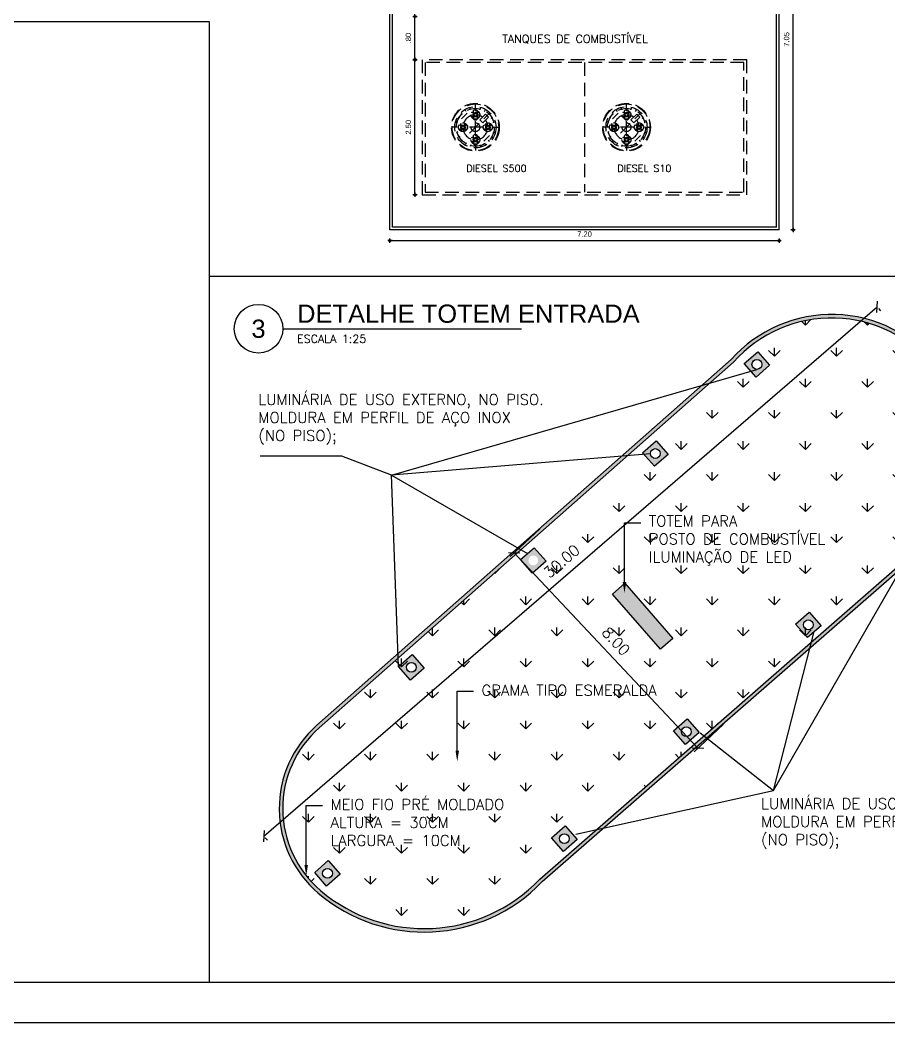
# Model space of a CAD drawing. Header units: millimetres. Extents: x 1111 to 1333, y -447 to -319.
# Drawn here: x 1140.52 to 1156.59, y -447 to -428.45 of the extents above; entities that cross this region are included whole.
import ezdxf
from ezdxf import colors
from ezdxf.entities.mleader import LeaderData, LeaderLine
from ezdxf.enums import TextEntityAlignment as Align
from ezdxf.math import Vec2, Vec3

# ---------------------------------------------------------------- set-up
doc = ezdxf.new("R2010")
doc.units = ezdxf.units.MM
doc.header["$PDMODE"] = 35
doc.linetypes.add('HIDDEN', pattern=[0.375, 0.25, -0.125])
for name, color, linetype in [('ARQ-COTAS', 30, 'Continuous'), ('ARQ-PAISAGISMO', 95, 'Continuous'), ('ARQ-PENA-01', 1, 'Continuous'), ('ARQ-PROJ-01', 1, 'HIDDEN'), ('ARQ-SÍMBOLOS', 2, 'Continuous'), ('ARQ-TEXTO2', 2, 'Continuous'), ('ARQ-TEXTO3', 3, 'Continuous'), ('ARQ-TEXTO4', 4, 'Continuous'), ('CERCAD-1', 1, 'Continuous'), ('CERCAD-2', 7, 'Continuous'), ('COTAS', 1, 'Continuous'), ('Pontos Luminotécnicos', 3, 'Continuous'), ('PRANCHA', 1, 'Continuous')]:
    doc.layers.add(name, color=color, linetype=linetype)
doc.styles.add('ARIAL', font='arial.ttf')
doc.styles.add('CARIMBO_DADOS', font='arial.ttf', dxfattribs={"height": 0.1})
doc.styles.add('ROMANS', font='romans')
doc.styles.add('Romans_Anot', font='romans.shx')
doc.dimstyles.new('COTAS_EXTERNAS', dxfattribs={"dimtxt": 0.1, "dimasz": 0.01, "dimexe": 0, "dimexo": 0, "dimgap": 0.07, "dimtad": 1, "dimzin": 5, "dimdsep": 46, "dimtxsty": 'CARIMBO_DADOS', "dimblk1": 'CIRCULOS', "dimblk2": 'CIRCULOS', "dimsah": 1, "dimcen": 0, "dimse1": 1, "dimse2": 1, "dimclrd": 8, "dimclre": 8, "dimclrt": 230, "dimadec": 0, "dimazin": 0, "dimtfac": 100, "dimtix": 1, "dimtmove": 2, "dimatfit": 3, "dimldrblk": 'CIRCULOS', "dimfxl": 0, "dimtolj": 1, "dimtzin": 5, "dimarcsym": 0})
doc.dimstyles.new('Escala 1-100', dxfattribs={"dimtxt": 0.2, "dimasz": 0.15, "dimexe": 0.1, "dimexo": 0.2, "dimgap": 0.15, "dimtad": 1, "dimzin": 4, "dimdsep": 46, "dimtxsty": 'Romans_Anot', "dimblk": 'OBLIQUE', "dimcen": 0.25, "dimclrd": 256, "dimclre": 256, "dimclrt": 2, "dimadec": 0, "dimazin": 0, "dimtfac": 1, "dimtix": 1, "dimtmove": 2, "dimatfit": 3, "dimfxl": 0, "dimlwd": -1, "dimlwe": -1, "dimarcsym": 0})

# ---------------------------------------------------------------- blocks, each defined once
blk = doc.blocks.new('CIRCULOS')
at = {"layer": 'COTAS'}
for p, q in [((-4, 0), (4, 0)), ((0, 4), (0, -4))]:
    blk.add_line(p, q, dxfattribs=at)
for radius in [2, 1]:
    blk.add_circle((0, 0), radius, dxfattribs=at)
blk = doc.blocks.new('*D272')
at = {"color": 8, "lineweight": -2, "transparency": 16777216}
blk.add_line((1154.822, -432.32), (1154.822, -425.29), dxfattribs=at)
at = {"layer": 'DEFPOINTS', "color": 0, "transparency": 16777216}
for p in [(1154.822, -425.28), (1154.822, -425.28), (1154.822, -432.33)]:
    blk.add_point(p, dxfattribs=at)
at = {"color": 8, "lineweight": -2, "transparency": 16777216, "xscale": 0.01, "yscale": 0.01, "zscale": 0.01}
for p, rotation in [((1154.822, -425.28), 90), ((1154.822, -432.33), 270)]:
    blk.add_blockref('CIRCULOS', p, dxfattribs=dict(at, rotation=rotation))
at = {"color": 230, "transparency": 16777216, "insert": (1154.701, -428.805), "char_height": 0.1, "attachment_point": 5, "rotation": 90, "style": 'CARIMBO_DADOS'}
blk.add_mtext('\\A1;7.05', dxfattribs=at)
blk = doc.blocks.new('*D273')
at = {"color": 8, "lineweight": -2, "transparency": 16777216}
blk.add_line((1147.373, -432.528), (1154.553, -432.528), dxfattribs=at)
at = {"layer": 'DEFPOINTS', "color": 0, "transparency": 16777216}
for p in [(1147.363, -432.33), (1154.563, -432.33), (1154.563, -432.528)]:
    blk.add_point(p, dxfattribs=at)
at = {"color": 8, "lineweight": -2, "transparency": 16777216, "xscale": 0.01, "yscale": 0.01, "zscale": 0.01, "rotation": 180}
blk.add_blockref('CIRCULOS', (1147.363, -432.528), dxfattribs=at)
at = {"color": 8, "lineweight": -2, "transparency": 16777216, "xscale": 0.01, "yscale": 0.01, "zscale": 0.01}
blk.add_blockref('CIRCULOS', (1154.563, -432.528), dxfattribs=at)
at = {"color": 230, "transparency": 16777216, "insert": (1150.963, -432.407), "char_height": 0.1, "attachment_point": 5, "style": 'CARIMBO_DADOS'}
blk.add_mtext('\\A1;7.20', dxfattribs=at)
blk = doc.blocks.new('*D274')
at = {"color": 8, "lineweight": -2, "transparency": 16777216}
blk.add_line((1147.826, -431.67), (1147.826, -429.19), dxfattribs=at)
at = {"layer": 'DEFPOINTS', "color": 0, "transparency": 16777216}
for p in [(1147.826, -429.18), (1147.963, -429.18), (1147.963, -431.68)]:
    blk.add_point(p, dxfattribs=at)
at = {"color": 8, "lineweight": -2, "transparency": 16777216, "xscale": 0.01, "yscale": 0.01, "zscale": 0.01}
for p, rotation in [((1147.826, -429.18), 90), ((1147.826, -431.68), 270)]:
    blk.add_blockref('CIRCULOS', p, dxfattribs=dict(at, rotation=rotation))
at = {"color": 230, "transparency": 16777216, "insert": (1147.705, -430.43), "char_height": 0.1, "attachment_point": 5, "rotation": 90, "style": 'CARIMBO_DADOS'}
blk.add_mtext('\\A1;2.50', dxfattribs=at)
blk = doc.blocks.new('*D275')
at = {"color": 8, "lineweight": -2, "transparency": 16777216}
blk.add_line((1147.826, -429.17), (1147.826, -428.39), dxfattribs=at)
at = {"layer": 'DEFPOINTS', "color": 0, "transparency": 16777216}
for p in [(1147.826, -428.38), (1148.162, -428.38), (1147.963, -429.18)]:
    blk.add_point(p, dxfattribs=at)
at = {"color": 8, "lineweight": -2, "transparency": 16777216, "xscale": 0.01, "yscale": 0.01, "zscale": 0.01}
for p, rotation in [((1147.826, -428.38), 90), ((1147.826, -429.18), 270)]:
    blk.add_blockref('CIRCULOS', p, dxfattribs=dict(at, rotation=rotation))
at = {"color": 230, "transparency": 16777216, "insert": (1147.705, -428.78), "char_height": 0.1, "attachment_point": 5, "rotation": 90, "style": 'CARIMBO_DADOS'}
blk.add_mtext('\\A1;.80', dxfattribs=at)
blk = doc.blocks.new('*U172')
at = {"layer": 'ARQ-SÍMBOLOS'}
blk.add_line((0.6, 0), (6.487, 0), dxfattribs=at)
blk.add_circle((0, 0), 0.6, dxfattribs=at)
at = {"layer": 'ARQ-TEXTO2', "style": 'ROMANS'}
blk.add_attdef('ESCALA1', text='', height=0.2, dxfattribs=at).set_placement((0.951, -0.149), align=Align.TOP_LEFT)
at = {"layer": 'ARQ-TEXTO4', "style": 'ARIAL'}
blk.add_attdef('TITULODODESENHO', (0.951, 0.146), '', height=0.45, dxfattribs=at)
blk.add_attdef('0', text='', height=0.45, dxfattribs=at).set_placement((0, 0), align=Align.MIDDLE)
blk = doc.blocks.new('_Oblique')
at = {"color": 0, "linetype": 'ByBlock', "lineweight": -2}
blk.add_line((-0.5, -0.5), (0.5, 0.5), dxfattribs=at)
blk = doc.blocks.new('*D282')
at = {"transparency": 16777216}
for p, q in [((1145.032, -443.545), (1156.376, -433.751)), ((1156.401, -433.78), (1156.441, -433.827)), ((1145.057, -443.574), (1145.097, -443.62))]:
    blk.add_line(p, q, dxfattribs=at)
at = {"layer": 'DEFPOINTS', "color": 0, "transparency": 16777216}
for p in [(1156.27, -433.629), (1156.376, -433.751), (1144.926, -443.422)]:
    blk.add_point(p, dxfattribs=at)
at = {"transparency": 16777216, "xscale": 0.15, "yscale": 0.15, "zscale": 0.15}
for p, rotation in [((1156.376, -433.751), 40.8046743745184), ((1145.032, -443.545), 220.8046743745184)]:
    blk.add_blockref('_Oblique', p, dxfattribs=dict(at, rotation=rotation))
at = {"color": 2, "transparency": 16777216, "insert": (1150.54, -438.459), "char_height": 0.2, "attachment_point": 5, "rotation": 40.8047, "style": 'Romans_Anot'}
blk.add_mtext('30.00', dxfattribs=at)
blk = doc.blocks.new('*D283')
at = {"transparency": 16777216}
for p, q in [((1150.135, -437.861), (1149.59, -438.374)), ((1149.663, -438.305), (1153.062, -441.915)), ((1153.534, -441.47), (1152.99, -441.983))]:
    blk.add_line(p, q, dxfattribs=at)
at = {"layer": 'DEFPOINTS', "color": 0, "transparency": 16777216}
for p in [(1150.28, -437.723), (1153.68, -441.333), (1153.062, -441.915)]:
    blk.add_point(p, dxfattribs=at)
at = {"transparency": 16777216, "xscale": 0.15, "yscale": 0.15, "zscale": 0.15}
for p, rotation in [((1149.663, -438.305), 133.2860254959247), ((1153.062, -441.915), 313.2860254959247)]:
    blk.add_blockref('_Oblique', p, dxfattribs=dict(at, rotation=rotation))
at = {"color": 2, "transparency": 16777216, "insert": (1151.544, -439.938), "char_height": 0.2, "attachment_point": 5, "rotation": 313.286, "style": 'Romans_Anot'}
blk.add_mtext('8.00', dxfattribs=at)

msp = doc.modelspace()

# ---------------------------------------------------------------- hatches: boundary and pattern name
h = msp.add_hatch(color=256)
h.paths.add_polyline_path([(1150.179, -444.386), (1157.181, -438.28, 0.402007), (1157.489, -434.832, 0.463502), (1153.674, -434.727), (1146.011, -441.493, 0.456226), (1146.037, -444.597, 0.397702)])
h.paths.add_polyline_path([(1146.079, -444.548, -0.456226), (1146.053, -441.541), (1153.719, -434.773, -0.463968), (1157.439, -434.872, -0.402007), (1157.138, -438.232), (1150.135, -444.34, -0.397985)], flags=16)
h.paths.add_polyline_path([(1151.481, -439.065), (1151.707, -438.867), (1152.597, -439.887), (1152.371, -440.085)], flags=0)
msp.add_hatch(color=256).paths.add_polyline_path([(1151.707, -438.867), (1151.481, -439.065), (1152.371, -440.085), (1152.597, -439.887)])
at = {"layer": 'ARQ-PAISAGISMO'}
h = msp.add_hatch(dxfattribs=at)
h.set_pattern_fill('GRASS', color=256, scale=0.032, style=0)
h.set_pattern_definition([(90, (1139.5319, -443.86114), (-0.574736, 0.574736), [0.1524, -0.997072]), (45, (1139.5319, -443.86114), (-0.574736, 0.574736), [0.1524, -0.6604]), (135, (1139.5319, -443.86114), (-0.574736, -0.574736), [0.1524, -0.6604])])
edge = h.paths.add_edge_path()
edge.add_line((1150.135, -444.34), (1157.138, -438.232))
edge.add_arc((1155.537, -436.395), 2.437, 311.0942, 398.6962)
edge.add_arc((1155.537, -436.395), 2.437, 38.6962, 138.2553)
edge.add_line((1153.719, -434.773), (1146.053, -441.541))
edge.add_arc((1147.371, -443.033), 1.991, 131.4389, 229.5338)
edge.add_arc((1147.997, -442.299), 2.956, 229.5338, 316.341)
at = {"layer": 'Pontos Luminotécnicos'}
h = msp.add_hatch(color=251, dxfattribs=at)
h.dxf.hatch_style = 1
h.paths.add_polyline_path([(1154.168, -434.583), (1153.916, -434.803), (1154.137, -435.054), (1154.388, -434.834)])
h.paths.add_polyline_path([(1154.22, -434.759, -1), (1154.084, -434.878, -1)], flags=16)
h = msp.add_hatch(color=251, dxfattribs=at)
h.dxf.hatch_style = 1
h.paths.add_polyline_path([(1152.287, -436.23), (1152.036, -436.451), (1152.256, -436.702), (1152.508, -436.482)])
h.paths.add_polyline_path([(1152.34, -436.406, -1), (1152.204, -436.526, -1)], flags=16)
h = msp.add_hatch(color=251, dxfattribs=at)
h.dxf.hatch_style = 1
h.paths.add_polyline_path([(1150.031, -438.208), (1149.78, -438.428), (1150, -438.679), (1150.252, -438.459)])
h.paths.add_polyline_path([(1150.084, -438.384, -1), (1149.948, -438.503, -1)], flags=16)
h = msp.add_hatch(color=251, dxfattribs=at)
h.dxf.hatch_style = 1
h.paths.add_polyline_path([(1155.119, -439.4), (1154.868, -439.62), (1155.088, -439.871), (1155.339, -439.651)])
h.paths.add_polyline_path([(1155.172, -439.576, -1), (1155.035, -439.695, -1)], flags=16)
h = msp.add_hatch(color=251, dxfattribs=at)
h.dxf.hatch_style = 1
h.paths.add_polyline_path([(1147.775, -440.185), (1147.524, -440.405), (1147.744, -440.657), (1147.995, -440.436)])
h.paths.add_polyline_path([(1147.828, -440.361, -1), (1147.691, -440.48, -1)], flags=16)
h = msp.add_hatch(color=251, dxfattribs=at)
h.dxf.hatch_style = 1
h.paths.add_polyline_path([(1152.863, -441.377), (1152.611, -441.597), (1152.832, -441.849), (1153.083, -441.628)])
h.paths.add_polyline_path([(1152.915, -441.553, -1), (1152.779, -441.672, -1)], flags=16)
h = msp.add_hatch(color=251, dxfattribs=at)
h.dxf.hatch_style = 1
h.paths.add_polyline_path([(1150.607, -443.354), (1150.355, -443.574), (1150.576, -443.826), (1150.827, -443.606)])
h.paths.add_polyline_path([(1150.659, -443.53, -1), (1150.523, -443.65, -1)], flags=16)
h = msp.add_hatch(color=251, dxfattribs=at)
h.dxf.hatch_style = 1
h.paths.add_polyline_path([(1146.224, -443.997), (1145.973, -444.217), (1146.193, -444.469), (1146.445, -444.248)])
h.paths.add_polyline_path([(1146.277, -444.173, -1), (1146.141, -444.293, -1)], flags=16)

# ---------------------------------------------------------------- linework, layer by layer
for p, q in [((1146.053, -441.541), (1153.719, -434.773)), ((1147.395, -436.866), (1154.152, -434.909)), ((1146.477, -436.516), (1144.962, -436.516)), ((1147.395, -436.866), (1146.477, -436.516)), ((1147.394, -436.859), (1152.181, -436.466)), ((1147.524, -440.405), (1147.394, -436.859)), ((1147.395, -436.866), (1149.906, -438.318)), ((1154.461, -442.698), (1157.094, -438.113)), ((1154.461, -442.698), (1155.214, -439.761))]:
    msp.add_line(p, q)
for points in [[(1150.179, -444.386), (1157.181, -438.28, 0.402007), (1157.489, -434.832, 0.463502), (1153.674, -434.727), (1146.011, -441.493, 0.456226), (1146.037, -444.597, 0.397702)], [(1150.135, -444.34), (1157.138, -438.232, 0.402007), (1157.439, -434.872, 0.463968), (1153.719, -434.773), (1146.053, -441.541, 0.456226), (1146.079, -444.548, 0.397985)]]:
    msp.add_lwpolyline(points, format="xyb", close=True)
for points in [[(1152.597, -439.887), (1152.371, -440.085), (1151.481, -439.065), (1151.707, -438.867), (1152.597, -439.887)], [(1153.105, -441.636), (1154.461, -442.698)], [(1150.804, -443.507), (1154.461, -442.698)]]:
    msp.add_lwpolyline(points)
at = {"layer": 'ARQ-PENA-01'}
for p, q in [((1147.363, -432.33), (1147.363, -425.28)), ((1147.413, -432.28), (1147.413, -425.28)), ((1154.513, -432.28), (1154.513, -425.28)), ((1154.563, -432.33), (1154.563, -425.28)), ((1154.822, -432.33), (1154.822, -425.28)), ((1154.513, -432.28), (1147.413, -432.28)), ((1154.563, -432.33), (1147.363, -432.33))]:
    msp.add_line(p, q, dxfattribs=at)
at = {"layer": 'ARQ-PROJ-01'}
for p, q in [((1150.963, -429.23), (1150.963, -431.63)), ((1148.945, -430.094), (1148.945, -429.999)), ((1148.945, -430.094), (1148.945, -430.064)), ((1151.74, -430.094), (1151.74, -429.999)), ((1151.74, -430.094), (1151.74, -430.064)), ((1148.654, -430.262), (1148.629, -430.247)), ((1148.708, -430.192), (1148.687, -430.171)), ((1148.793, -430.171), (1148.687, -430.277)), ((1148.777, -430.139), (1148.762, -430.113)), ((1148.835, -430.54), (1149.194, -430.182)), ((1148.859, -430.105), (1148.851, -430.076)), ((1148.917, -430.171), (1148.875, -430.159)), ((1148.917, -430.227), (1148.875, -430.238)), ((1148.917, -430.171), (1148.906, -430.128)), ((1148.917, -430.227), (1148.906, -430.269)), ((1148.974, -430.171), (1148.985, -430.128)), ((1148.974, -430.171), (1149.016, -430.159)), ((1148.974, -430.227), (1149.016, -430.238)), ((1148.974, -430.227), (1148.985, -430.269)), ((1149.032, -430.105), (1149.04, -430.076)), ((1149.113, -430.139), (1149.128, -430.113)), ((1149.183, -430.192), (1149.204, -430.171)), ((1149.236, -430.262), (1149.262, -430.247)), ((1151.449, -430.262), (1151.423, -430.247)), ((1151.502, -430.192), (1151.481, -430.171)), ((1151.587, -430.171), (1151.481, -430.277)), ((1151.572, -430.139), (1151.557, -430.113)), ((1151.629, -430.54), (1151.988, -430.182)), ((1151.653, -430.105), (1151.645, -430.076)), ((1151.711, -430.171), (1151.669, -430.159)), ((1151.711, -430.227), (1151.669, -430.238)), ((1151.711, -430.171), (1151.7, -430.128)), ((1151.711, -430.227), (1151.7, -430.269)), ((1151.768, -430.171), (1151.779, -430.128)), ((1151.768, -430.171), (1151.81, -430.159)), ((1151.768, -430.227), (1151.81, -430.238)), ((1151.768, -430.227), (1151.779, -430.269)), ((1151.826, -430.105), (1151.834, -430.076)), ((1151.908, -430.139), (1151.923, -430.113)), ((1151.977, -430.192), (1151.998, -430.171)), ((1152.031, -430.262), (1152.056, -430.247)), ((1148.609, -430.43), (1148.514, -430.43)), ((1148.609, -430.43), (1148.579, -430.43)), ((1148.621, -430.343), (1148.592, -430.335)), ((1148.686, -430.402), (1148.644, -430.39)), ((1148.686, -430.402), (1148.675, -430.359)), ((1148.743, -430.402), (1148.754, -430.359)), ((1148.743, -430.402), (1148.785, -430.39)), ((1149.083, -430.43), (1148.808, -430.43)), ((1148.945, -430.567), (1148.945, -430.293)), ((1149.148, -430.402), (1149.106, -430.39)), ((1149.148, -430.402), (1149.137, -430.359)), ((1149.205, -430.402), (1149.216, -430.359)), ((1149.205, -430.402), (1149.247, -430.39)), ((1149.27, -430.343), (1149.299, -430.335)), ((1149.281, -430.43), (1149.311, -430.43)), ((1149.281, -430.43), (1149.376, -430.43)), ((1151.404, -430.43), (1151.309, -430.43)), ((1151.404, -430.43), (1151.374, -430.43)), ((1151.415, -430.343), (1151.386, -430.335)), ((1151.48, -430.402), (1151.438, -430.39)), ((1151.48, -430.402), (1151.469, -430.359)), ((1151.537, -430.402), (1151.548, -430.359)), ((1151.537, -430.402), (1151.579, -430.39)), ((1151.877, -430.43), (1151.602, -430.43)), ((1151.74, -430.567), (1151.74, -430.293)), ((1151.942, -430.402), (1151.9, -430.39)), ((1151.942, -430.402), (1151.931, -430.359)), ((1151.999, -430.402), (1152.01, -430.359)), ((1151.999, -430.402), (1152.041, -430.39)), ((1152.064, -430.343), (1152.093, -430.335)), ((1152.076, -430.43), (1152.106, -430.43)), ((1152.076, -430.43), (1152.171, -430.43)), ((1148.621, -430.517), (1148.592, -430.525)), ((1148.654, -430.598), (1148.629, -430.613)), ((1148.686, -430.458), (1148.644, -430.469)), ((1148.686, -430.458), (1148.675, -430.5)), ((1148.743, -430.458), (1148.785, -430.469)), ((1148.743, -430.458), (1148.754, -430.5)), ((1148.917, -430.633), (1148.875, -430.621)), ((1148.917, -430.633), (1148.906, -430.59)), ((1148.974, -430.633), (1148.985, -430.59)), ((1148.974, -430.633), (1149.016, -430.621)), ((1149.204, -430.583), (1149.098, -430.689)), ((1149.148, -430.458), (1149.106, -430.469)), ((1149.148, -430.458), (1149.137, -430.5)), ((1149.205, -430.458), (1149.247, -430.469)), ((1149.205, -430.458), (1149.216, -430.5)), ((1149.236, -430.598), (1149.262, -430.613)), ((1149.27, -430.517), (1149.299, -430.525)), ((1151.415, -430.517), (1151.386, -430.525)), ((1151.449, -430.598), (1151.423, -430.613)), ((1151.48, -430.458), (1151.438, -430.469)), ((1151.48, -430.458), (1151.469, -430.5)), ((1151.537, -430.458), (1151.579, -430.469)), ((1151.537, -430.458), (1151.548, -430.5)), ((1151.711, -430.633), (1151.669, -430.621)), ((1151.711, -430.633), (1151.7, -430.59)), ((1151.768, -430.633), (1151.779, -430.59)), ((1151.768, -430.633), (1151.81, -430.621)), ((1151.998, -430.583), (1151.892, -430.689)), ((1151.942, -430.458), (1151.9, -430.469)), ((1151.942, -430.458), (1151.931, -430.5)), ((1151.999, -430.458), (1152.041, -430.469)), ((1151.999, -430.458), (1152.01, -430.5)), ((1152.031, -430.598), (1152.056, -430.613)), ((1152.064, -430.517), (1152.093, -430.525)), ((1148.708, -430.667), (1148.687, -430.689)), ((1148.777, -430.721), (1148.762, -430.747)), ((1148.859, -430.754), (1148.851, -430.783)), ((1148.917, -430.689), (1148.875, -430.7)), ((1148.917, -430.689), (1148.906, -430.731)), ((1148.945, -430.766), (1148.945, -430.796)), ((1148.945, -430.766), (1148.945, -430.861)), ((1148.974, -430.689), (1149.016, -430.7)), ((1148.974, -430.689), (1148.985, -430.731)), ((1149.032, -430.754), (1149.04, -430.783)), ((1149.113, -430.721), (1149.128, -430.747)), ((1149.183, -430.667), (1149.204, -430.689)), ((1151.502, -430.667), (1151.481, -430.689)), ((1151.572, -430.721), (1151.557, -430.747)), ((1151.653, -430.754), (1151.645, -430.783)), ((1151.711, -430.689), (1151.669, -430.7)), ((1151.711, -430.689), (1151.7, -430.731)), ((1151.74, -430.766), (1151.74, -430.796)), ((1151.74, -430.766), (1151.74, -430.861)), ((1151.768, -430.689), (1151.81, -430.7)), ((1151.768, -430.689), (1151.779, -430.731)), ((1151.826, -430.754), (1151.834, -430.783)), ((1151.908, -430.721), (1151.923, -430.747)), ((1151.977, -430.667), (1151.998, -430.689))]:
    msp.add_line(p, q, dxfattribs=at)
for points in [[(1147.963, -431.68), (1153.963, -431.68), (1153.963, -429.18), (1147.963, -429.18)], [(1148.013, -431.63), (1153.913, -431.63), (1153.913, -429.23), (1148.013, -429.23)], [(1149.134, -430.185), (1149.027, -430.291), (1149.084, -430.348), (1149.19, -430.242)], [(1151.928, -430.185), (1151.822, -430.291), (1151.878, -430.348), (1151.984, -430.242)]]:
    msp.add_lwpolyline(points, close=True, dxfattribs=at)
for centre, radius in [((1148.945, -430.43), 0.441), ((1148.945, -430.43), 0.431), ((1148.945, -430.43), 0.381), ((1151.74, -430.43), 0.441), ((1151.74, -430.43), 0.431), ((1151.74, -430.43), 0.381), ((1148.945, -430.43), 0.351), ((1148.945, -430.199), 0.081), ((1148.945, -430.199), 0.04), ((1148.945, -430.199), 0.025), ((1151.74, -430.43), 0.351), ((1151.74, -430.199), 0.081), ((1151.74, -430.199), 0.04), ((1151.74, -430.199), 0.025), ((1148.714, -430.43), 0.081), ((1148.714, -430.43), 0.04), ((1148.714, -430.43), 0.025), ((1148.945, -430.43), 0.081), ((1149.176, -430.43), 0.081), ((1149.176, -430.43), 0.04), ((1149.176, -430.43), 0.025), ((1151.509, -430.43), 0.081), ((1151.509, -430.43), 0.04), ((1151.509, -430.43), 0.025), ((1151.74, -430.43), 0.081), ((1151.971, -430.43), 0.081), ((1151.971, -430.43), 0.04), ((1151.971, -430.43), 0.025), ((1148.945, -430.661), 0.081), ((1148.945, -430.661), 0.04), ((1151.74, -430.661), 0.081), ((1151.74, -430.661), 0.04), ((1148.945, -430.661), 0.025), ((1151.74, -430.661), 0.025)]:
    msp.add_circle(centre, radius, dxfattribs=at)
for centre, radius, start, end in [((1148.945, -430.43), 0.231, 96.2039, 173.7961), ((1148.945, -430.157), 0.0488, 35.6231, 144.3769), ((1148.945, -430.43), 0.231, 54.9716, 83.7961), ((1151.74, -430.43), 0.231, 96.2039, 173.7961), ((1151.74, -430.157), 0.0488, 35.6231, 144.3769), ((1151.74, -430.43), 0.231, 54.9716, 83.7961), ((1148.672, -430.43), 0.0488, 125.6231, 234.3769), ((1148.759, -430.43), 0.0488, 305.6231, 54.3769), ((1148.945, -430.244), 0.0488, 215.6231, 324.3769), ((1149.132, -430.43), 0.0488, 125.6231, 234.3769), ((1148.945, -430.43), 0.231, 6.2039, 35.0284), ((1149.219, -430.43), 0.0488, 305.6231, 54.3769), ((1151.466, -430.43), 0.0488, 125.6231, 234.3769), ((1151.553, -430.43), 0.0488, 305.6231, 54.3769), ((1151.74, -430.244), 0.0488, 215.6231, 324.3769), ((1151.926, -430.43), 0.0488, 125.6231, 234.3769), ((1151.74, -430.43), 0.231, 6.2039, 35.0284), ((1152.013, -430.43), 0.0488, 305.6231, 54.3769), ((1148.945, -430.43), 0.231, 186.2039, 263.7961), ((1148.945, -430.616), 0.0488, 35.6231, 144.3769), ((1148.945, -430.43), 0.231, 276.2039, 353.7961), ((1151.74, -430.43), 0.231, 186.2039, 263.7961), ((1151.74, -430.616), 0.0488, 35.6231, 144.3769), ((1151.74, -430.43), 0.231, 276.2039, 353.7961), ((1148.945, -430.703), 0.0488, 215.6231, 324.3769), ((1151.74, -430.703), 0.0488, 215.6231, 324.3769)]:
    msp.add_arc(centre, radius, start, end, dxfattribs=at)
for points in [[(1148.875, -430.159), (1148.906, -430.128), (1148.917, -430.171), (1148.906, -430.128)], [(1148.875, -430.159), (1148.888, -430.142), (1148.89, -430.144), (1148.888, -430.142)], [(1148.881, -430.15), (1148.875, -430.159), (1148.882, -430.151), (1148.875, -430.159)], [(1148.906, -430.269), (1148.875, -430.238), (1148.917, -430.227), (1148.875, -430.238)], [(1148.888, -430.256), (1148.89, -430.254), (1148.875, -430.238), (1148.89, -430.254)], [(1148.881, -430.248), (1148.875, -430.238), (1148.882, -430.247), (1148.875, -430.238)], [(1148.881, -430.15), (1148.882, -430.151), (1148.888, -430.142), (1148.882, -430.151)], [(1148.881, -430.248), (1148.882, -430.247), (1148.888, -430.256), (1148.882, -430.247)], [(1148.888, -430.142), (1148.89, -430.144), (1148.906, -430.128), (1148.89, -430.144)], [(1148.897, -430.134), (1148.897, -430.135), (1148.888, -430.142), (1148.897, -430.135)], [(1148.906, -430.269), (1148.888, -430.256), (1148.89, -430.254), (1148.888, -430.256)], [(1148.897, -430.263), (1148.897, -430.263), (1148.888, -430.256), (1148.897, -430.263)], [(1148.897, -430.134), (1148.906, -430.128), (1148.897, -430.135), (1148.906, -430.128)], [(1148.985, -430.128), (1149.016, -430.159), (1148.974, -430.171), (1149.016, -430.159)], [(1149.016, -430.238), (1148.985, -430.269), (1148.974, -430.227), (1148.985, -430.269)], [(1148.985, -430.128), (1149.003, -430.142), (1149.001, -430.144), (1149.003, -430.142)], [(1148.994, -430.134), (1148.985, -430.128), (1148.994, -430.135), (1148.985, -430.128)], [(1149.003, -430.256), (1149.001, -430.254), (1148.985, -430.269), (1149.001, -430.254)], [(1148.994, -430.134), (1148.994, -430.135), (1149.003, -430.142), (1148.994, -430.135)], [(1148.994, -430.263), (1148.994, -430.263), (1149.003, -430.256), (1148.994, -430.263)], [(1149.003, -430.142), (1149.001, -430.144), (1149.016, -430.159), (1149.001, -430.144)], [(1149.016, -430.238), (1149.003, -430.256), (1149.001, -430.254), (1149.003, -430.256)], [(1149.01, -430.15), (1149.009, -430.151), (1149.003, -430.142), (1149.009, -430.151)], [(1149.01, -430.248), (1149.009, -430.247), (1149.003, -430.256), (1149.009, -430.247)], [(1149.01, -430.15), (1149.016, -430.159), (1149.009, -430.151), (1149.016, -430.159)], [(1149.01, -430.248), (1149.016, -430.238), (1149.009, -430.247), (1149.016, -430.238)], [(1151.669, -430.159), (1151.7, -430.128), (1151.711, -430.171), (1151.7, -430.128)], [(1151.669, -430.159), (1151.682, -430.142), (1151.684, -430.144), (1151.682, -430.142)], [(1151.675, -430.15), (1151.669, -430.159), (1151.676, -430.151), (1151.669, -430.159)], [(1151.7, -430.269), (1151.669, -430.238), (1151.711, -430.227), (1151.669, -430.238)], [(1151.682, -430.256), (1151.684, -430.254), (1151.669, -430.238), (1151.684, -430.254)], [(1151.675, -430.248), (1151.669, -430.238), (1151.676, -430.247), (1151.669, -430.238)], [(1151.675, -430.15), (1151.676, -430.151), (1151.682, -430.142), (1151.676, -430.151)], [(1151.675, -430.248), (1151.676, -430.247), (1151.682, -430.256), (1151.676, -430.247)], [(1151.682, -430.142), (1151.684, -430.144), (1151.7, -430.128), (1151.684, -430.144)], [(1151.691, -430.134), (1151.691, -430.135), (1151.682, -430.142), (1151.691, -430.135)], [(1151.7, -430.269), (1151.682, -430.256), (1151.684, -430.254), (1151.682, -430.256)], [(1151.691, -430.263), (1151.691, -430.263), (1151.682, -430.256), (1151.691, -430.263)], [(1151.691, -430.134), (1151.7, -430.128), (1151.691, -430.135), (1151.7, -430.128)], [(1151.779, -430.128), (1151.81, -430.159), (1151.768, -430.171), (1151.81, -430.159)], [(1151.81, -430.238), (1151.779, -430.269), (1151.768, -430.227), (1151.779, -430.269)], [(1151.779, -430.128), (1151.797, -430.142), (1151.795, -430.144), (1151.797, -430.142)], [(1151.788, -430.134), (1151.779, -430.128), (1151.788, -430.135), (1151.779, -430.128)], [(1151.797, -430.256), (1151.795, -430.254), (1151.779, -430.269), (1151.795, -430.254)], [(1151.788, -430.134), (1151.788, -430.135), (1151.797, -430.142), (1151.788, -430.135)], [(1151.788, -430.263), (1151.788, -430.263), (1151.797, -430.256), (1151.788, -430.263)], [(1151.797, -430.142), (1151.795, -430.144), (1151.81, -430.159), (1151.795, -430.144)], [(1151.81, -430.238), (1151.797, -430.256), (1151.795, -430.254), (1151.797, -430.256)], [(1151.804, -430.15), (1151.803, -430.151), (1151.797, -430.142), (1151.803, -430.151)], [(1151.804, -430.248), (1151.803, -430.247), (1151.797, -430.256), (1151.803, -430.247)], [(1151.804, -430.15), (1151.81, -430.159), (1151.803, -430.151), (1151.81, -430.159)], [(1151.804, -430.248), (1151.81, -430.238), (1151.803, -430.247), (1151.81, -430.238)], [(1148.644, -430.39), (1148.675, -430.359), (1148.686, -430.402), (1148.675, -430.359)], [(1148.644, -430.39), (1148.657, -430.373), (1148.659, -430.375), (1148.657, -430.373)], [(1148.65, -430.381), (1148.644, -430.39), (1148.651, -430.382), (1148.644, -430.39)], [(1148.65, -430.381), (1148.651, -430.382), (1148.657, -430.373), (1148.651, -430.382)], [(1148.657, -430.373), (1148.659, -430.375), (1148.675, -430.359), (1148.659, -430.375)], [(1148.666, -430.365), (1148.666, -430.366), (1148.657, -430.373), (1148.666, -430.366)], [(1148.666, -430.365), (1148.675, -430.359), (1148.666, -430.366), (1148.675, -430.359)], [(1148.754, -430.359), (1148.785, -430.39), (1148.743, -430.402), (1148.785, -430.39)], [(1148.754, -430.359), (1148.772, -430.373), (1148.77, -430.375), (1148.772, -430.373)], [(1148.763, -430.365), (1148.754, -430.359), (1148.763, -430.366), (1148.754, -430.359)], [(1148.763, -430.365), (1148.763, -430.366), (1148.772, -430.373), (1148.763, -430.366)], [(1148.772, -430.373), (1148.77, -430.375), (1148.785, -430.39), (1148.77, -430.375)], [(1148.779, -430.381), (1148.778, -430.382), (1148.772, -430.373), (1148.778, -430.382)], [(1148.779, -430.381), (1148.785, -430.39), (1148.778, -430.382), (1148.785, -430.39)], [(1148.897, -430.263), (1148.906, -430.269), (1148.897, -430.263), (1148.906, -430.269)], [(1148.994, -430.263), (1148.985, -430.269), (1148.994, -430.263), (1148.985, -430.269)], [(1149.106, -430.39), (1149.137, -430.359), (1149.148, -430.402), (1149.137, -430.359)], [(1149.106, -430.39), (1149.119, -430.373), (1149.121, -430.375), (1149.119, -430.373)], [(1149.112, -430.381), (1149.106, -430.39), (1149.113, -430.382), (1149.106, -430.39)], [(1149.112, -430.381), (1149.113, -430.382), (1149.119, -430.373), (1149.113, -430.382)], [(1149.119, -430.373), (1149.121, -430.375), (1149.137, -430.359), (1149.121, -430.375)], [(1149.128, -430.365), (1149.128, -430.366), (1149.119, -430.373), (1149.128, -430.366)], [(1149.128, -430.365), (1149.137, -430.359), (1149.128, -430.366), (1149.137, -430.359)], [(1149.216, -430.359), (1149.247, -430.39), (1149.205, -430.402), (1149.247, -430.39)], [(1149.216, -430.359), (1149.234, -430.373), (1149.232, -430.375), (1149.234, -430.373)], [(1149.225, -430.365), (1149.216, -430.359), (1149.225, -430.366), (1149.216, -430.359)], [(1149.225, -430.365), (1149.225, -430.366), (1149.234, -430.373), (1149.225, -430.366)], [(1149.234, -430.373), (1149.232, -430.375), (1149.247, -430.39), (1149.232, -430.375)], [(1149.241, -430.381), (1149.24, -430.382), (1149.234, -430.373), (1149.24, -430.382)], [(1149.241, -430.381), (1149.247, -430.39), (1149.24, -430.382), (1149.247, -430.39)], [(1151.438, -430.39), (1151.469, -430.359), (1151.48, -430.402), (1151.469, -430.359)], [(1151.438, -430.39), (1151.451, -430.373), (1151.453, -430.375), (1151.451, -430.373)], [(1151.444, -430.381), (1151.438, -430.39), (1151.445, -430.382), (1151.438, -430.39)], [(1151.444, -430.381), (1151.445, -430.382), (1151.451, -430.373), (1151.445, -430.382)], [(1151.451, -430.373), (1151.453, -430.375), (1151.469, -430.359), (1151.453, -430.375)], [(1151.46, -430.365), (1151.46, -430.366), (1151.451, -430.373), (1151.46, -430.366)], [(1151.46, -430.365), (1151.469, -430.359), (1151.46, -430.366), (1151.469, -430.359)], [(1151.548, -430.359), (1151.579, -430.39), (1151.537, -430.402), (1151.579, -430.39)], [(1151.548, -430.359), (1151.566, -430.373), (1151.564, -430.375), (1151.566, -430.373)], [(1151.557, -430.365), (1151.548, -430.359), (1151.557, -430.366), (1151.548, -430.359)], [(1151.557, -430.365), (1151.557, -430.366), (1151.566, -430.373), (1151.557, -430.366)], [(1151.566, -430.373), (1151.564, -430.375), (1151.579, -430.39), (1151.564, -430.375)], [(1151.573, -430.381), (1151.572, -430.382), (1151.566, -430.373), (1151.572, -430.382)], [(1151.573, -430.381), (1151.579, -430.39), (1151.572, -430.382), (1151.579, -430.39)], [(1151.691, -430.263), (1151.7, -430.269), (1151.691, -430.263), (1151.7, -430.269)], [(1151.788, -430.263), (1151.779, -430.269), (1151.788, -430.263), (1151.779, -430.269)], [(1151.9, -430.39), (1151.931, -430.359), (1151.942, -430.402), (1151.931, -430.359)], [(1151.9, -430.39), (1151.913, -430.373), (1151.915, -430.375), (1151.913, -430.373)], [(1151.906, -430.381), (1151.9, -430.39), (1151.907, -430.382), (1151.9, -430.39)], [(1151.906, -430.381), (1151.907, -430.382), (1151.913, -430.373), (1151.907, -430.382)], [(1151.913, -430.373), (1151.915, -430.375), (1151.931, -430.359), (1151.915, -430.375)], [(1151.922, -430.365), (1151.922, -430.366), (1151.913, -430.373), (1151.922, -430.366)], [(1151.922, -430.365), (1151.931, -430.359), (1151.922, -430.366), (1151.931, -430.359)], [(1152.01, -430.359), (1152.041, -430.39), (1151.999, -430.402), (1152.041, -430.39)], [(1152.01, -430.359), (1152.028, -430.373), (1152.026, -430.375), (1152.028, -430.373)], [(1152.019, -430.365), (1152.01, -430.359), (1152.019, -430.366), (1152.01, -430.359)], [(1152.019, -430.365), (1152.019, -430.366), (1152.028, -430.373), (1152.019, -430.366)], [(1152.028, -430.373), (1152.026, -430.375), (1152.041, -430.39), (1152.026, -430.375)], [(1152.035, -430.381), (1152.034, -430.382), (1152.028, -430.373), (1152.034, -430.382)], [(1152.035, -430.381), (1152.041, -430.39), (1152.034, -430.382), (1152.041, -430.39)], [(1148.675, -430.5), (1148.644, -430.469), (1148.686, -430.458), (1148.644, -430.469)], [(1148.657, -430.487), (1148.659, -430.485), (1148.644, -430.469), (1148.659, -430.485)], [(1148.65, -430.479), (1148.644, -430.469), (1148.651, -430.478), (1148.644, -430.469)], [(1148.65, -430.479), (1148.651, -430.478), (1148.657, -430.487), (1148.651, -430.478)], [(1148.675, -430.5), (1148.657, -430.487), (1148.659, -430.485), (1148.657, -430.487)], [(1148.666, -430.494), (1148.666, -430.494), (1148.657, -430.487), (1148.666, -430.494)], [(1148.666, -430.494), (1148.675, -430.5), (1148.666, -430.494), (1148.675, -430.5)], [(1148.785, -430.469), (1148.754, -430.5), (1148.743, -430.458), (1148.754, -430.5)], [(1148.772, -430.487), (1148.77, -430.485), (1148.754, -430.5), (1148.77, -430.485)], [(1148.763, -430.494), (1148.754, -430.5), (1148.763, -430.494), (1148.754, -430.5)], [(1148.763, -430.494), (1148.763, -430.494), (1148.772, -430.487), (1148.763, -430.494)], [(1148.785, -430.469), (1148.772, -430.487), (1148.77, -430.485), (1148.772, -430.487)], [(1148.779, -430.479), (1148.778, -430.478), (1148.772, -430.487), (1148.778, -430.478)], [(1148.779, -430.479), (1148.785, -430.469), (1148.778, -430.478), (1148.785, -430.469)], [(1148.875, -430.621), (1148.906, -430.59), (1148.917, -430.633), (1148.906, -430.59)], [(1148.875, -430.621), (1148.888, -430.604), (1148.89, -430.606), (1148.888, -430.604)], [(1148.881, -430.612), (1148.875, -430.621), (1148.882, -430.613), (1148.875, -430.621)], [(1148.881, -430.612), (1148.882, -430.613), (1148.888, -430.604), (1148.882, -430.613)], [(1148.888, -430.604), (1148.89, -430.606), (1148.906, -430.59), (1148.89, -430.606)], [(1148.897, -430.596), (1148.897, -430.597), (1148.888, -430.604), (1148.897, -430.597)], [(1148.897, -430.596), (1148.906, -430.59), (1148.897, -430.597), (1148.906, -430.59)], [(1148.985, -430.59), (1149.016, -430.621), (1148.974, -430.633), (1149.016, -430.621)], [(1148.985, -430.59), (1149.003, -430.604), (1149.001, -430.606), (1149.003, -430.604)], [(1148.994, -430.596), (1148.985, -430.59), (1148.994, -430.597), (1148.985, -430.59)], [(1148.994, -430.596), (1148.994, -430.597), (1149.003, -430.604), (1148.994, -430.597)], [(1149.003, -430.604), (1149.001, -430.606), (1149.016, -430.621), (1149.001, -430.606)], [(1149.01, -430.612), (1149.009, -430.613), (1149.003, -430.604), (1149.009, -430.613)], [(1149.01, -430.612), (1149.016, -430.621), (1149.009, -430.613), (1149.016, -430.621)], [(1149.137, -430.5), (1149.106, -430.469), (1149.148, -430.458), (1149.106, -430.469)], [(1149.119, -430.487), (1149.121, -430.485), (1149.106, -430.469), (1149.121, -430.485)], [(1149.112, -430.479), (1149.106, -430.469), (1149.113, -430.478), (1149.106, -430.469)], [(1149.112, -430.479), (1149.113, -430.478), (1149.119, -430.487), (1149.113, -430.478)], [(1149.137, -430.5), (1149.119, -430.487), (1149.121, -430.485), (1149.119, -430.487)], [(1149.128, -430.494), (1149.128, -430.494), (1149.119, -430.487), (1149.128, -430.494)], [(1149.128, -430.494), (1149.137, -430.5), (1149.128, -430.494), (1149.137, -430.5)], [(1149.247, -430.469), (1149.216, -430.5), (1149.205, -430.458), (1149.216, -430.5)], [(1149.234, -430.487), (1149.232, -430.485), (1149.216, -430.5), (1149.232, -430.485)], [(1149.225, -430.494), (1149.216, -430.5), (1149.225, -430.494), (1149.216, -430.5)], [(1149.225, -430.494), (1149.225, -430.494), (1149.234, -430.487), (1149.225, -430.494)], [(1149.247, -430.469), (1149.234, -430.487), (1149.232, -430.485), (1149.234, -430.487)], [(1149.241, -430.479), (1149.24, -430.478), (1149.234, -430.487), (1149.24, -430.478)], [(1149.241, -430.479), (1149.247, -430.469), (1149.24, -430.478), (1149.247, -430.469)], [(1151.469, -430.5), (1151.438, -430.469), (1151.48, -430.458), (1151.438, -430.469)], [(1151.451, -430.487), (1151.453, -430.485), (1151.438, -430.469), (1151.453, -430.485)], [(1151.444, -430.479), (1151.438, -430.469), (1151.445, -430.478), (1151.438, -430.469)], [(1151.444, -430.479), (1151.445, -430.478), (1151.451, -430.487), (1151.445, -430.478)], [(1151.469, -430.5), (1151.451, -430.487), (1151.453, -430.485), (1151.451, -430.487)], [(1151.46, -430.494), (1151.46, -430.494), (1151.451, -430.487), (1151.46, -430.494)], [(1151.46, -430.494), (1151.469, -430.5), (1151.46, -430.494), (1151.469, -430.5)], [(1151.579, -430.469), (1151.548, -430.5), (1151.537, -430.458), (1151.548, -430.5)], [(1151.566, -430.487), (1151.564, -430.485), (1151.548, -430.5), (1151.564, -430.485)], [(1151.557, -430.494), (1151.548, -430.5), (1151.557, -430.494), (1151.548, -430.5)], [(1151.557, -430.494), (1151.557, -430.494), (1151.566, -430.487), (1151.557, -430.494)], [(1151.579, -430.469), (1151.566, -430.487), (1151.564, -430.485), (1151.566, -430.487)], [(1151.573, -430.479), (1151.572, -430.478), (1151.566, -430.487), (1151.572, -430.478)], [(1151.573, -430.479), (1151.579, -430.469), (1151.572, -430.478), (1151.579, -430.469)], [(1151.669, -430.621), (1151.7, -430.59), (1151.711, -430.633), (1151.7, -430.59)], [(1151.669, -430.621), (1151.682, -430.604), (1151.684, -430.606), (1151.682, -430.604)], [(1151.675, -430.612), (1151.669, -430.621), (1151.676, -430.613), (1151.669, -430.621)], [(1151.675, -430.612), (1151.676, -430.613), (1151.682, -430.604), (1151.676, -430.613)], [(1151.682, -430.604), (1151.684, -430.606), (1151.7, -430.59), (1151.684, -430.606)], [(1151.691, -430.596), (1151.691, -430.597), (1151.682, -430.604), (1151.691, -430.597)], [(1151.691, -430.596), (1151.7, -430.59), (1151.691, -430.597), (1151.7, -430.59)], [(1151.779, -430.59), (1151.81, -430.621), (1151.768, -430.633), (1151.81, -430.621)], [(1151.779, -430.59), (1151.797, -430.604), (1151.795, -430.606), (1151.797, -430.604)], [(1151.788, -430.596), (1151.779, -430.59), (1151.788, -430.597), (1151.779, -430.59)], [(1151.788, -430.596), (1151.788, -430.597), (1151.797, -430.604), (1151.788, -430.597)], [(1151.797, -430.604), (1151.795, -430.606), (1151.81, -430.621), (1151.795, -430.606)], [(1151.804, -430.612), (1151.803, -430.613), (1151.797, -430.604), (1151.803, -430.613)], [(1151.804, -430.612), (1151.81, -430.621), (1151.803, -430.613), (1151.81, -430.621)], [(1151.931, -430.5), (1151.9, -430.469), (1151.942, -430.458), (1151.9, -430.469)], [(1151.913, -430.487), (1151.915, -430.485), (1151.9, -430.469), (1151.915, -430.485)], [(1151.906, -430.479), (1151.9, -430.469), (1151.907, -430.478), (1151.9, -430.469)], [(1151.906, -430.479), (1151.907, -430.478), (1151.913, -430.487), (1151.907, -430.478)], [(1151.931, -430.5), (1151.913, -430.487), (1151.915, -430.485), (1151.913, -430.487)], [(1151.922, -430.494), (1151.922, -430.494), (1151.913, -430.487), (1151.922, -430.494)], [(1151.922, -430.494), (1151.931, -430.5), (1151.922, -430.494), (1151.931, -430.5)], [(1152.041, -430.469), (1152.01, -430.5), (1151.999, -430.458), (1152.01, -430.5)], [(1152.028, -430.487), (1152.026, -430.485), (1152.01, -430.5), (1152.026, -430.485)], [(1152.019, -430.494), (1152.01, -430.5), (1152.019, -430.494), (1152.01, -430.5)], [(1152.019, -430.494), (1152.019, -430.494), (1152.028, -430.487), (1152.019, -430.494)], [(1152.041, -430.469), (1152.028, -430.487), (1152.026, -430.485), (1152.028, -430.487)], [(1152.035, -430.479), (1152.034, -430.478), (1152.028, -430.487), (1152.034, -430.478)], [(1152.035, -430.479), (1152.041, -430.469), (1152.034, -430.478), (1152.041, -430.469)], [(1148.906, -430.731), (1148.875, -430.7), (1148.917, -430.689), (1148.875, -430.7)], [(1148.888, -430.718), (1148.89, -430.716), (1148.875, -430.7), (1148.89, -430.716)], [(1148.881, -430.71), (1148.875, -430.7), (1148.882, -430.709), (1148.875, -430.7)], [(1148.881, -430.71), (1148.882, -430.709), (1148.888, -430.718), (1148.882, -430.709)], [(1148.906, -430.731), (1148.888, -430.718), (1148.89, -430.716), (1148.888, -430.718)], [(1148.897, -430.725), (1148.897, -430.725), (1148.888, -430.718), (1148.897, -430.725)], [(1148.897, -430.725), (1148.906, -430.731), (1148.897, -430.725), (1148.906, -430.731)], [(1149.016, -430.7), (1148.985, -430.731), (1148.974, -430.689), (1148.985, -430.731)], [(1149.003, -430.718), (1149.001, -430.716), (1148.985, -430.731), (1149.001, -430.716)], [(1148.994, -430.725), (1148.985, -430.731), (1148.994, -430.725), (1148.985, -430.731)], [(1148.994, -430.725), (1148.994, -430.725), (1149.003, -430.718), (1148.994, -430.725)], [(1149.016, -430.7), (1149.003, -430.718), (1149.001, -430.716), (1149.003, -430.718)], [(1149.01, -430.71), (1149.009, -430.709), (1149.003, -430.718), (1149.009, -430.709)], [(1149.01, -430.71), (1149.016, -430.7), (1149.009, -430.709), (1149.016, -430.7)], [(1151.7, -430.731), (1151.669, -430.7), (1151.711, -430.689), (1151.669, -430.7)], [(1151.682, -430.718), (1151.684, -430.716), (1151.669, -430.7), (1151.684, -430.716)], [(1151.675, -430.71), (1151.669, -430.7), (1151.676, -430.709), (1151.669, -430.7)], [(1151.675, -430.71), (1151.676, -430.709), (1151.682, -430.718), (1151.676, -430.709)], [(1151.7, -430.731), (1151.682, -430.718), (1151.684, -430.716), (1151.682, -430.718)], [(1151.691, -430.725), (1151.691, -430.725), (1151.682, -430.718), (1151.691, -430.725)], [(1151.691, -430.725), (1151.7, -430.731), (1151.691, -430.725), (1151.7, -430.731)], [(1151.81, -430.7), (1151.779, -430.731), (1151.768, -430.689), (1151.779, -430.731)], [(1151.797, -430.718), (1151.795, -430.716), (1151.779, -430.731), (1151.795, -430.716)], [(1151.788, -430.725), (1151.779, -430.731), (1151.788, -430.725), (1151.779, -430.731)], [(1151.788, -430.725), (1151.788, -430.725), (1151.797, -430.718), (1151.788, -430.725)], [(1151.81, -430.7), (1151.797, -430.718), (1151.795, -430.716), (1151.797, -430.718)], [(1151.804, -430.71), (1151.803, -430.709), (1151.797, -430.718), (1151.803, -430.709)], [(1151.804, -430.71), (1151.81, -430.7), (1151.803, -430.709), (1151.81, -430.7)]]:
    msp.add_solid(points, dxfattribs=at)
at = {"layer": 'CERCAD-1'}
msp.add_lwpolyline([(1178.592, -446.25), (1115.592, -446.25), (1115.592, -403.35), (1178.592, -403.35)], close=True, dxfattribs=at)
at = {"layer": 'CERCAD-2'}
msp.add_line((1179.342, -447), (1112.217, -447), dxfattribs=at)
at = {"layer": 'Pontos Luminotécnicos', "ltscale": 0.5}
for points in [[(1153.916, -434.803), (1154.168, -434.583), (1154.388, -434.834), (1154.137, -435.054)], [(1152.036, -436.451), (1152.287, -436.23), (1152.508, -436.482), (1152.256, -436.702)], [(1149.78, -438.428), (1150.031, -438.208), (1150.252, -438.459), (1150, -438.679)], [(1154.868, -439.62), (1155.119, -439.4), (1155.339, -439.651), (1155.088, -439.871)], [(1147.524, -440.405), (1147.775, -440.185), (1147.995, -440.436), (1147.744, -440.657)], [(1152.611, -441.597), (1152.863, -441.377), (1153.083, -441.628), (1152.832, -441.849)], [(1150.355, -443.574), (1150.607, -443.354), (1150.827, -443.606), (1150.576, -443.826)], [(1145.973, -444.217), (1146.224, -443.997), (1146.445, -444.248), (1146.193, -444.469)]]:
    msp.add_lwpolyline(points, close=True, dxfattribs=at)
at = {"layer": 'Pontos Luminotécnicos'}
for centre in [(1154.152, -434.818), (1152.272, -436.466), (1155.103, -439.635), (1147.76, -440.421), (1152.847, -441.613), (1150.591, -443.59), (1146.209, -444.233)]:
    msp.add_circle(centre, 0.0907, dxfattribs=at)
at = {"layer": 'PRANCHA'}
for p, q in [((1115.592, -428.474), (1144.023, -428.474)), ((1144.023, -428.474), (1144.023, -446.25)), ((1160.971, -433.189), (1144.023, -433.189))]:
    msp.add_line(p, q, dxfattribs=at)

# ---------------------------------------------------------------- block references
at = {"layer": 'ARQ-SÍMBOLOS', "xscale": 0.75, "yscale": 0.75, "zscale": 0.75}
msp.add_blockref('*U172', (1144.933, -434.157), dxfattribs=at).add_auto_attribs({'ESCALA1': 'ESCALA 1:25', '0': '3', 'TITULODODESENHO': 'DETALHE TOTEM ENTRADA'})

# ---------------------------------------------------------------- texts
at = {"layer": 'ARQ-COTAS', "color": 2, "char_height": 0.2, "attachment_point": 1, "style": 'Romans_Anot'}
for insert in [(1144.93, -435.367), (1154.23, -442.843)]:
    msp.add_mtext('LUMINÁRIA DE USO EXTERNO, NO PISO. \\PMOLDURA EM PERFIL DE AÇO INOX\\P(NO PISO);', dxfattribs=dict(at, insert=insert))
at = {"layer": 'ARQ-TEXTO2', "char_height": 0.13, "attachment_point": 1, "style": 'ROMANS'}
for s, insert in [('DIESEL S500', (1148.777, -431.123)), ('DIESEL S10', (1151.569, -431.123))]:
    msp.add_mtext(s, dxfattribs=dict(at, insert=insert))
at = {"layer": 'ARQ-TEXTO3', "insert": (1150.789, -428.801), "char_height": 0.15, "width": 2.82304, "attachment_point": 5, "style": 'ROMANS'}
msp.add_mtext('TANQUES DE COMBUSTÍVEL', dxfattribs=at)

# ---------------------------------------------------------------- dimensions: what is measured, and where the dimension line sits
for base, p1, p2, picture, middle in [((1154.822, -425.28), (1154.822, -432.33), (1154.822, -425.28), '*D272', (1154.701, -428.805)), ((1147.826, -428.38), (1147.963, -429.18), (1148.162, -428.38), '*D275', (1147.705, -428.78)), ((1147.826, -429.18), (1147.963, -431.68), (1147.963, -429.18), '*D274', (1147.705, -430.43))]:
    dim = msp.add_linear_dim(base=base, p1=p1, p2=p2, angle=90, dimstyle='COTAS_EXTERNAS')
    dim.commit()
    dim.dimension.update_dxf_attribs({"geometry": picture, "text_midpoint": middle})
dim = msp.add_linear_dim(base=(1154.563, -432.528), p1=(1147.363, -432.33), p2=(1154.563, -432.33), dimstyle='COTAS_EXTERNAS')
dim.commit()
dim.dimension.update_dxf_attribs({"geometry": '*D273', "text_midpoint": (1150.963, -432.407)})
for p1, p2, distance, text, picture, middle in [((1144.926, -443.422), (1156.27, -433.629), -0.162, '30.00', '*D282', (1150.54, -438.459)), ((1150.28, -437.723), (1153.68, -441.333), -0.848, '8.00', '*D283', (1151.544, -439.938))]:
    dim = msp.add_aligned_dim(p1=p1, p2=p2, distance=distance, text=text, dimstyle='Escala 1-100')
    dim.commit()
    dim.dimension.update_dxf_attribs({"geometry": picture, "text_midpoint": middle})

# ---------------------------------------------------------------- leaders
at = {"layer": 'ARQ-COTAS'}
ml = msp.add_multileader_mtext('Standard', dxfattribs=at)
ml.set_content('TOTEM PARA\\PPOSTO DE COMBUSTÍVEL \\PILUMINAÇÃO DE LED', color=2, style='Romans_Anot')
ml.set_leader_properties(color=256, linetype='ByLayer', lineweight=-1)
ml.build(insert=Vec2(0, 0))
ml.multileader.update_dxf_attribs({"dogleg_length": 0.3, "arrow_head_size": 0.2, "scale": 0.5})
ctx = ml.context
ctx.base_point, ctx.scale, ctx.char_height, ctx.arrow_head_size, ctx.landing_gap_size, ctx.plane_origin = Vec3(1152.002, -437.748), 0.5, 0.2, 0.2, 0.15, Vec3(1151.702, -439.045)
notes = []
notes.append((ctx, [(0, (1, 1, 0), (1151.702, -437.748), (1, 0), 0.3, [(0, [(1151.702, -439.045)], 0, [])])]))
ctx.mtext.insert, ctx.mtext.flow_direction = Vec3(1152.152, -437.614), 5
ml = msp.add_multileader_mtext('Standard', dxfattribs=at)
ml.set_content('GRAMA TIPO ESMERALDA', color=2, style='Romans_Anot')
ml.set_leader_properties(color=256, linetype='ByLayer', lineweight=-1)
ml.build(insert=Vec2(0, 0))
ml.multileader.update_dxf_attribs({"dogleg_length": 0.3, "arrow_head_size": 0.2, "scale": 0.5})
ctx = ml.context
ctx.base_point, ctx.scale, ctx.char_height, ctx.arrow_head_size, ctx.landing_gap_size, ctx.plane_origin = Vec3(1148.909, -440.865), 0.5, 0.2, 0.2, 0.15, Vec3(1148.609, -442.162)
notes.append((ctx, [(0, (1, 1, 0), (1148.609, -440.865), (1, 0), 0.3, [(0, [(1148.609, -442.162)], 0, [])])]))
ctx.mtext.insert, ctx.mtext.flow_direction = Vec3(1149.059, -440.745), 5
ml = msp.add_multileader_mtext('Standard', dxfattribs=at)
ml.set_content('MEIO FIO PRÉ MOLDADO\\PALTURA = 30CM\\PLARGURA = 10CM', color=2, style='Romans_Anot')
ml.set_leader_properties(color=256, linetype='ByLayer', lineweight=-1)
ml.build(insert=Vec2(0, 0))
ml.multileader.update_dxf_attribs({"dogleg_length": 0.3, "arrow_head_size": 0.2, "scale": 0.5})
ctx = ml.context
ctx.base_point, ctx.scale, ctx.char_height, ctx.arrow_head_size, ctx.landing_gap_size, ctx.plane_origin = Vec3(1146.115, -442.978), 0.5, 0.2, 0.2, 0.15, Vec3(1145.815, -444.276)
notes.append((ctx, [(0, (1, 1, 0), (1145.815, -442.978), (1, 0), 0.3, [(0, [(1145.815, -444.276)], 0, [])])]))
ctx.mtext.insert, ctx.mtext.flow_direction = Vec3(1146.265, -442.858), 5
for ctx, leaders in notes:
    for number, flags, end, landing, length, lines in leaders:
        leader = LeaderData()
        leader.index, (leader.has_last_leader_line, leader.has_dogleg_vector, leader.attachment_direction) = number, flags
        leader.last_leader_point, leader.dogleg_vector, leader.dogleg_length = Vec3(end), Vec3(landing), length
        for number, points, colour, breaks in lines:
            line = LeaderLine()
            line.index, line.vertices, line.color, line.breaks = number, Vec3.list(points), colors.encode_raw_color(colour), breaks
            leader.lines.append(line)
        ctx.leaders.append(leader)

doc.saveas('drawing.dxf')
